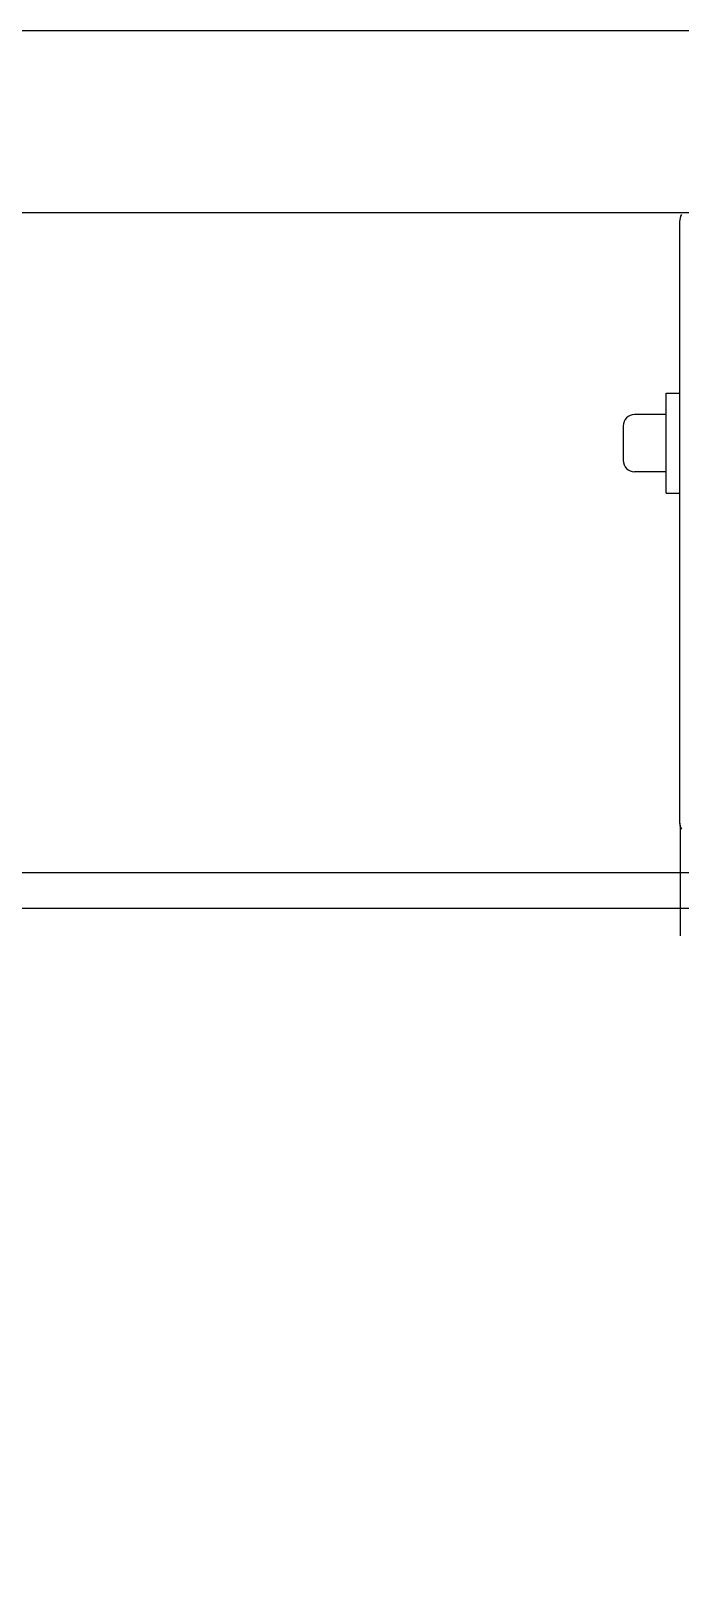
# Model space of a CAD drawing. Extents: x -599358 to 2865263, y -1062760 to 486533.
# Drawn here: x 1050025 to 1050740, y -672203 to -670513 of the extents above; entities that cross this region are included whole.
import ezdxf

# ---------------------------------------------------------------- set-up
doc = ezdxf.new("R2010")
doc.units = 0
doc.linetypes.add('DASH', pattern=[0.35, 0.25, -0.1])
for name, color, linetype in [('A-LIN-V', 9, 'Continuous'), ('EWHS5T6M-1', 7, 'Continuous'), ('EWHS5T6M-3', 7, 'Continuous'), ('FHSGH10105-主梁-04', 7, 'Continuous'), ('FHSGH10105-主梁-06', 7, 'Continuous')]:
    doc.layers.add(name, color=color, linetype=linetype)

# ---------------------------------------------------------------- blocks, each defined once
blk = doc.blocks.new('G$C20E3758E-M')
at = {"color": 6, "linetype": 'DASH'}
blk.add_lwpolyline([(1105.4, 3356.7), (-4405, 3356.7), (-4405, 1700.8)], dxfattribs=at)
at = {"layer": 'EWHS5T6M-1', "color": 3, "linetype": 'Continuous'}
blk.add_line((-1437.8, 2799.8), (-1437.8, 2723.2), dxfattribs=at)
blk.add_line((-1437.8, 2799.8), (-1437.8, 2723.2), dxfattribs=at)
at = {"layer": 'EWHS5T6M-3', "color": 3, "linetype": 'Continuous'}
for p, q in [((-1438.3, 3223.1), (-1438.3, 3214.5)), ((-1438.3, 3223.1), (-1438.3, 3214.5)), ((-1438.3, 3214.5), (-1438.3, 3132)), ((-1438.3, 3214.5), (-1438.3, 3132)), ((-1438.3, 3132), (-1438.3, 3043.6)), ((-1438.3, 3132), (-1438.3, 3103.1)), ((-1447.8, 3103.1), (-1438.3, 3103.1)), ((-1447.8, 3033.1), (-1447.8, 3103.1)), ((-1447.8, 3103.1), (-1438.3, 3103.1)), ((-1447.8, 3088.1), (-1447.8, 3103.1)), ((-1447.8, 3088.1), (-1469.8, 3088.1)), ((-1447.8, 3088.1), (-1469.8, 3088.1)), ((-1477.8, 3080.1), (-1477.8, 3056.1)), ((-1477.8, 3080.1), (-1477.8, 3056.1)), ((-1447.8, 3048.1), (-1469.8, 3048.1)), ((-1447.8, 3048.1), (-1469.8, 3048.1)), ((-1447.8, 3033.1), (-1447.8, 3048.1)), ((-1438.3, 3043.6), (-1438.3, 3027.3)), ((-1447.8, 3033.1), (-1438.3, 3033.1)), ((-1447.8, 3033.1), (-1438.3, 3033.1)), ((-1438.3, 3033.1), (-1438.3, 2937)), ((-1438.3, 3027.3), (-1438.3, 3012.9)), ((-1438.3, 3012.9), (-1438.3, 2937)), ((-1438.3, 2937), (-1438.3, 2823.8)), ((-1438.3, 2937), (-1438.3, 2823.8)), ((-1438.3, 2823.8), (-1438.3, 2809.9)), ((-1438.3, 2823.8), (-1438.3, 2809.9)), ((-1438.3, 2809.9), (-1438.3, 2802.9)), ((-1438.3, 2809.9), (-1438.3, 2802.9))]:
    blk.add_line(p, q, dxfattribs=at)
for centre, radius, start, end in [((-1428.3, 3223.1), 10, 150.1985, 180), ((-1428.3, 3223.1), 10, 150.1985, 180), ((-1469.8, 3080.1), 8, 90, 180), ((-1469.8, 3080.1), 8, 90, 180), ((-1469.8, 3056.1), 8, 180, 270), ((-1469.8, 3056.1), 8, 180, 270), ((-1428.3, 2802.9), 10, 180, 209.8108), ((-1428.3, 2802.9), 10, 180, 198.1949)]:
    blk.add_arc(centre, radius, start, end, dxfattribs=at)
at = {"layer": 'FHSGH10105-主梁-04', "color": 3, "linetype": 'Continuous'}
blk.add_line((-4325.3, 3229.5), (1105.4, 3229.5), dxfattribs=at)
at = {"layer": 'FHSGH10105-主梁-06', "color": 3, "linetype": 'Continuous'}
for p, q in [((-4195.6, 2767.7), (1105.4, 2767.7)), ((-4325.3, 2742.7), (1105.4, 2742.7))]:
    blk.add_line(p, q, dxfattribs=at)

msp = doc.modelspace()

# ---------------------------------------------------------------- block references
at = {"layer": 'A-LIN-V', "xscale": 1.571585729816195, "yscale": 1.571585729816195, "zscale": 1.571585729816195}
msp.add_blockref('G$C20E3758E-M', (1053000.1, -675788.6), dxfattribs=at)

doc.saveas('drawing.dxf')
